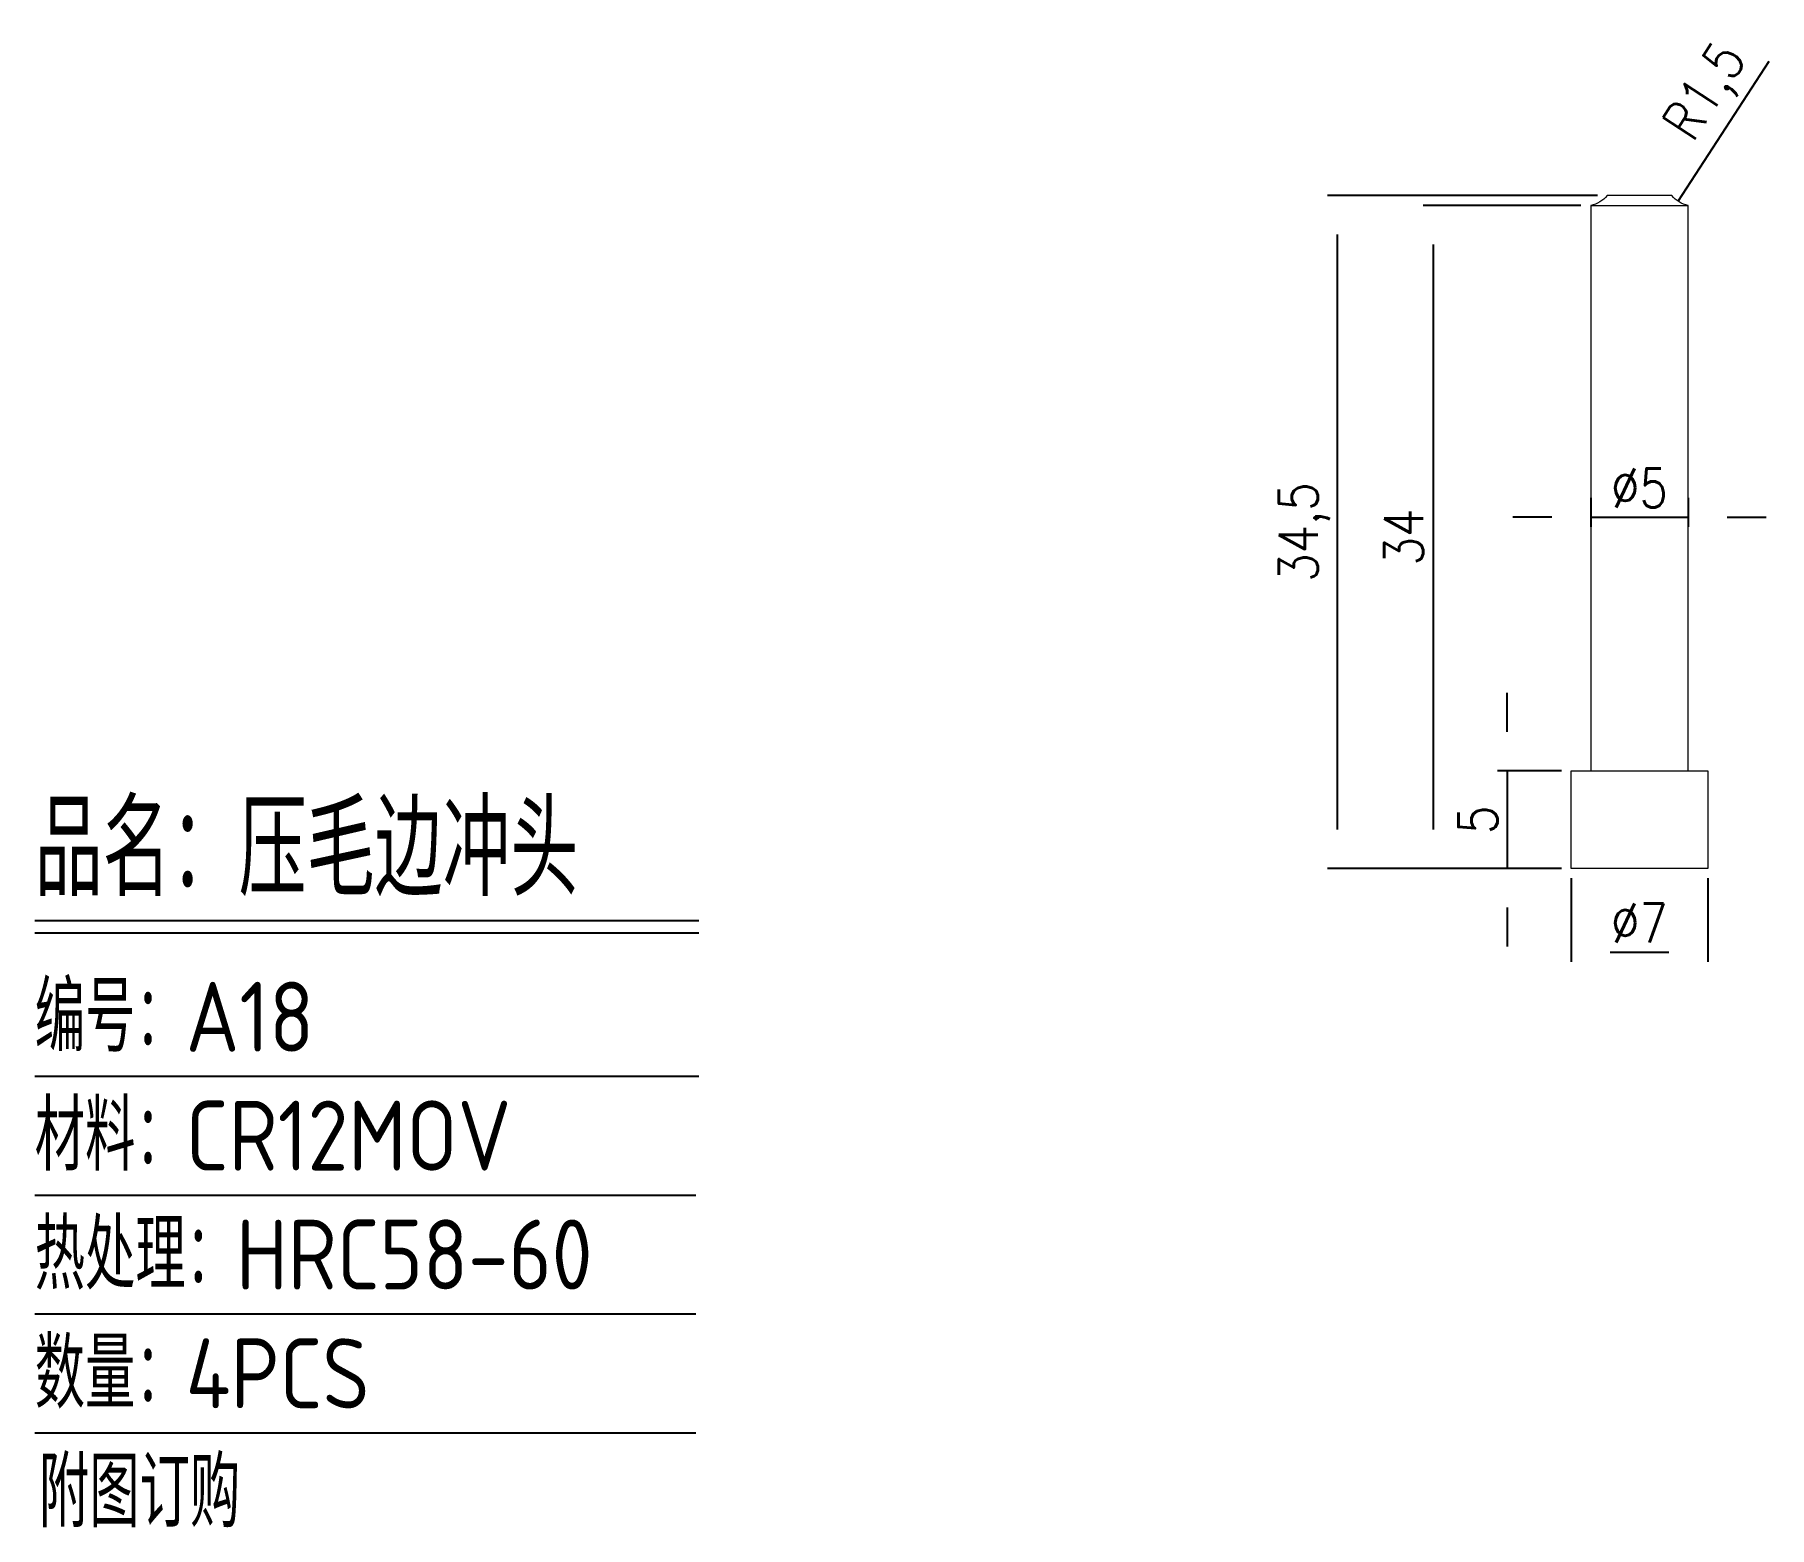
# Model space of a CAD drawing. Header units: millimetres. Extents: x 5434.7 to 5523.7, y -1955.8 to -1879.2.
import ezdxf

# ---------------------------------------------------------------- set-up
doc = ezdxf.new("R2010")
doc.units = ezdxf.units.MM
doc.layers.add('DIM', color=4, linetype='Continuous')
doc.layers.add('PRESS', color=3, linetype='Continuous')
doc.styles.add('gbenor', font='gbenor.shx', dxfattribs={"bigfont": 'gbcbig.shx'})
doc.styles.get("Standard").update_dxf_attribs({"font": 'txt.shx', "width": 0.85, "bigfont": 'ctxt.shx'})
doc.dimstyles.new('T-2-WX', dxfattribs={"dimtxt": 2, "dimasz": 2, "dimexe": 0.5, "dimexo": 0.5, "dimgap": 0.5, "dimtad": 1, "dimtxsty": 'Standard', "dimblk": 'OPEN30', "dimcen": 0, "dimazin": 3, "dimtfac": 1, "dimtmove": 0, "dimatfit": 3, "dimldrblk": 'OPEN30', "dimlwd": -1, "dimlwe": -1})

# ---------------------------------------------------------------- blocks, each defined once
blk = doc.blocks.new('*D7579')
at = {"layer": 'Defpoints', "color": 0}
for p in [(5501.523, -1887.472), (5515.356, -1887.472), (5513.512, -1921.972)]:
    blk.add_point(p, dxfattribs=at)
at = {"layer": 'DIM', "color": 0}
for p, q in [((5514.856, -1887.472), (5501.023, -1887.472)), ((5501.523, -1919.972), (5501.523, -1889.472)), ((5513.012, -1921.972), (5501.023, -1921.972))]:
    blk.add_line(p, q, dxfattribs=at)
at = {"layer": 'DIM', "color": 0, "insert": (5499.832, -1904.722), "char_height": 2, "attachment_point": 5, "rotation": 90}
blk.add_mtext('34,5', dxfattribs=at)
blk = doc.blocks.new('_Open30')
blk = doc.blocks.new('*D7580')
at = {"layer": 'Defpoints', "color": 0}
for p in [(5513.512, -1916.972), (5510.229, -1921.972), (5513.512, -1921.972)]:
    blk.add_point(p, dxfattribs=at)
at = {"layer": 'DIM', "color": 0}
for p, q in [((5510.229, -1914.972), (5510.229, -1912.972)), ((5513.012, -1916.972), (5509.729, -1916.972)), ((5510.229, -1916.972), (5510.229, -1921.972)), ((5513.012, -1921.972), (5509.729, -1921.972)), ((5510.229, -1923.972), (5510.229, -1925.972))]:
    blk.add_line(p, q, dxfattribs=at)
at = {"layer": 'DIM', "color": 0, "insert": (5508.729, -1919.472), "char_height": 2, "attachment_point": 5, "rotation": 90}
blk.add_mtext('5', dxfattribs=at)
blk = doc.blocks.new('*D7581')
at = {"layer": 'Defpoints', "color": 0}
for p in [(5513.512, -1921.972), (5520.512, -1921.972), (5520.512, -1926.259)]:
    blk.add_point(p, dxfattribs=at)
at = {"layer": 'DIM', "color": 0}
for p, q in [((5513.512, -1922.472), (5513.512, -1926.759)), ((5520.512, -1922.472), (5520.512, -1926.759)), ((5515.512, -1926.259), (5518.512, -1926.259))]:
    blk.add_line(p, q, dxfattribs=at)
at = {"layer": 'DIM', "color": 0, "insert": (5517.012, -1924.759), "char_height": 2, "attachment_point": 5}
blk.add_mtext('%%c7', dxfattribs=at)
blk = doc.blocks.new('*D7582')
at = {"layer": 'Defpoints', "color": 0}
for p in [(5514.512, -1902.472), (5519.512, -1902.472), (5519.512, -1903.962)]:
    blk.add_point(p, dxfattribs=at)
at = {"layer": 'DIM', "color": 0}
for p, q in [((5514.512, -1902.972), (5514.512, -1904.462)), ((5519.512, -1902.972), (5519.512, -1904.462)), ((5512.512, -1903.962), (5510.512, -1903.962)), ((5514.512, -1903.962), (5519.512, -1903.962)), ((5521.512, -1903.962), (5523.512, -1903.962))]:
    blk.add_line(p, q, dxfattribs=at)
at = {"layer": 'DIM', "color": 0, "insert": (5517.012, -1902.462), "char_height": 2, "attachment_point": 5}
blk.add_mtext('%%c5', dxfattribs=at)
blk = doc.blocks.new('*D7583')
at = {"layer": 'Defpoints', "color": 0}
for p in [(5519.812, -1886.502), (5518.993, -1887.759)]:
    blk.add_point(p, dxfattribs=at)
at = {"layer": 'DIM', "color": 0}
blk.add_line((5518.993, -1887.759), (5523.669, -1880.583), dxfattribs=at)
at = {"layer": 'DIM', "color": 0, "insert": (5520.566, -1882.249), "char_height": 2, "attachment_point": 5, "rotation": 56.90765}
blk.add_mtext('R1,5', dxfattribs=at)
blk = doc.blocks.new('*D7584')
at = {"layer": 'Defpoints', "color": 0}
for p in [(5514.512, -1887.972), (5506.428, -1921.972), (5513.512, -1921.972)]:
    blk.add_point(p, dxfattribs=at)
at = {"layer": 'DIM', "color": 0}
for p, q in [((5514.012, -1887.972), (5505.928, -1887.972)), ((5506.428, -1889.972), (5506.428, -1919.972)), ((5513.012, -1921.972), (5505.928, -1921.972))]:
    blk.add_line(p, q, dxfattribs=at)
at = {"layer": 'DIM', "color": 0, "insert": (5504.928, -1904.972), "char_height": 2, "attachment_point": 5, "rotation": 90}
blk.add_mtext('34', dxfattribs=at)

msp = doc.modelspace()

# ---------------------------------------------------------------- linework, layer by layer
at = {"layer": 'DIM', "color": 4, "linetype": 'Continuous', "lineweight": 25}
for p, q in [((5434.735, -1924.644), (5468.779, -1924.644)), ((5434.735, -1925.271), (5468.779, -1925.271)), ((5434.735, -1932.621), (5468.779, -1932.621)), ((5434.735, -1938.716), (5468.631, -1938.716)), ((5434.735, -1944.811), (5468.631, -1944.811)), ((5434.735, -1950.906), (5468.631, -1950.906))]:
    msp.add_line(p, q, dxfattribs=at)
at = {"layer": 'PRESS', "lineweight": 15}
msp.add_line((5514.512, -1887.972), (5519.512, -1887.972), dxfattribs=at)
at = {"layer": 'PRESS', "linetype": 'Continuous', "lineweight": 15}
msp.add_lwpolyline([(5518.667, -1887.472), (5515.356, -1887.472, -0.168184), (5514.512, -1887.972), (5514.512, -1916.972), (5519.512, -1916.972), (5519.512, -1887.972, -0.168184)], format="xyb", close=True, dxfattribs=at)
msp.add_lwpolyline([(5513.512, -1921.972), (5513.512, -1916.972), (5520.512, -1916.972), (5520.512, -1921.972)], close=True, dxfattribs=at)

# ---------------------------------------------------------------- texts
at = {"layer": 'DIM', "color": 3, "linetype": 'Continuous', "lineweight": 25, "style": 'gbenor'}
for s, height, p in [('品名：压毛边冲头', 4.8402, (5434.735, -1923.389)), ('编号：A18', 3.5853, (5434.735, -1931.366)), ('材料：CR12MOV', 3.5853, (5434.735, -1937.461)), ('热处理：HRC58-60', 3.58531, (5434.735, -1943.556)), ('数量：4PCS', 3.5853, (5434.735, -1949.651)), ('附图订购', 3.5853, (5434.953, -1955.746))]:
    msp.add_text(s, height=height, dxfattribs=at).set_placement(p)

# ---------------------------------------------------------------- dimensions: what is measured, and where the dimension line sits
at = {"layer": 'DIM'}
dim = msp.add_radius_dim(center=(5519.812, -1886.502), mpoint=(5518.993, -1887.759), dimstyle='T-2-WX', dxfattribs=at)
dim.commit()
dim.dimension.update_dxf_attribs({"geometry": '*D7583', "text_midpoint": (5521.982, -1883.172), "dimtype": 164})
for base, p1, p2, picture, middle in [((5501.523, -1887.472), (5513.512, -1921.972), (5515.356, -1887.472), '*D7579', (5499.832, -1904.722)), ((5506.428, -1921.972), (5514.512, -1887.972), (5513.512, -1921.972), '*D7584', (5504.928, -1904.972)), ((5510.229, -1921.972), (5513.512, -1916.972), (5513.512, -1921.972), '*D7580', (5508.729, -1919.472))]:
    dim = msp.add_linear_dim(base=base, p1=p1, p2=p2, angle=90, dimstyle='T-2-WX', dxfattribs=at)
    dim.commit()
    dim.dimension.update_dxf_attribs({"geometry": picture, "text_midpoint": middle})
for base, p1, p2, picture, middle in [((5519.512, -1903.962), (5514.512, -1902.472), (5519.512, -1902.472), '*D7582', (5517.012, -1902.462)), ((5520.512, -1926.259), (5513.512, -1921.972), (5520.512, -1921.972), '*D7581', (5517.012, -1924.759))]:
    dim = msp.add_linear_dim(base=base, p1=p1, p2=p2, text='%%c<>', dimstyle='T-2-WX', dxfattribs=at)
    dim.commit()
    dim.dimension.update_dxf_attribs({"geometry": picture, "text_midpoint": middle})

doc.saveas('drawing.dxf')
